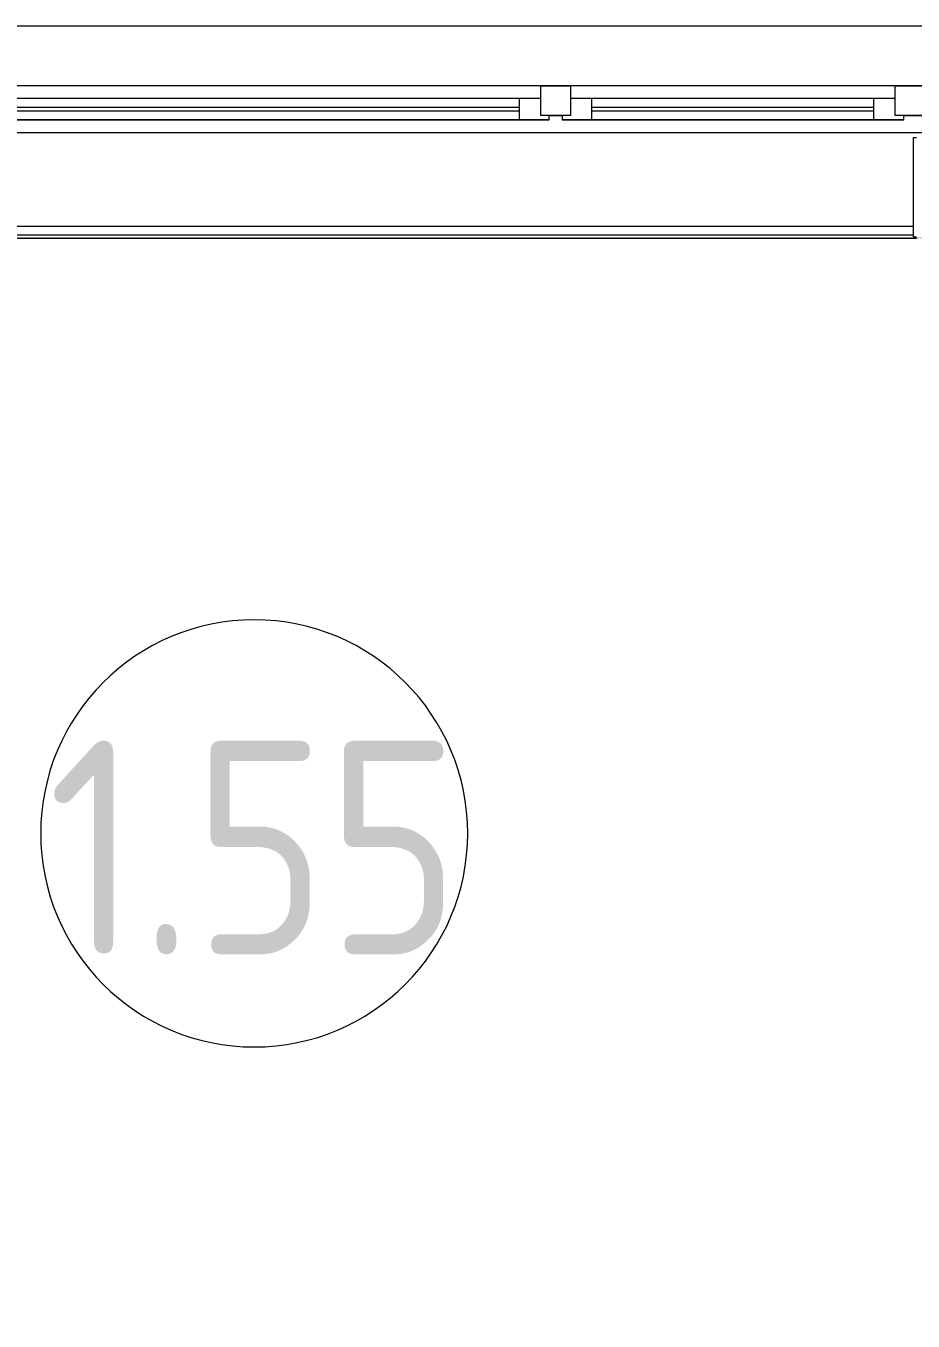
# Model space of a CAD drawing. Header units: millimetres. Extents: x -213547 to 415037, y -3642 to 106956.
# Drawn here: x 78309 to 80387, y 103504 to 106536 of the extents above; entities that cross this region are included whole.
import ezdxf

# ---------------------------------------------------------------- set-up
doc = ezdxf.new("R2010")
doc.units = ezdxf.units.MM
for name, color, linetype, lineweight in [('A-AREA-IDEN', 7, 'Continuous', 9), ('A-GLAZ', 7, 'Continuous', 9), ('A-GLAZ-1', 7, 'Continuous', 5), ('A-WALL', 7, 'Continuous', 5), ('I-WALL', 7, 'Continuous', 5)]:
    doc.layers.add(name, color=color, linetype=linetype, lineweight=lineweight)
doc.layers.add('A-AREA-PATT-1', color=7, linetype='Continuous', lineweight=5, true_color=0xa5bae0, transparency=1)
doc.layers.add('A-WALL-1', color=9, linetype='Continuous', lineweight=5, true_color=0x808080)
doc.layers.add('A-WALL-FNSH-1', color=9, linetype='Continuous', lineweight=5, true_color=0x808080)
doc.styles.add('GOST Common', font='', dxfattribs={"width": 0.9, "height": 500})
doc.styles.get('GOST Common').set_extended_font_data('GOST Common')

# ---------------------------------------------------------------- blocks, each defined once
blk = doc.blocks.new('120_Окно_СКБ_2Ст - 120_Окно_СКБ_2Ст 3100х2500 _мал_створка слева_ 2-19089248-Объем проектирования 1 этажа')
at = {"layer": 'A-GLAZ'}
for p, q in [((-1550, -75), (-1550, -5)), ((-1550, -5), (-1480, -5)), ((-1480, -5), (-1480, -75)), ((650, -75), (650, -5)), ((650, -5), (720, -5)), ((720, -5), (720, -75)), ((1480, -75), (1480, -5)), ((1480, -5), (1550, -5)), ((1550, -5), (1550, -75)), ((650, -35), (-1480, -35)), ((-1480, -35), (-1480, -75)), ((-1430, -85), (-1430, -35)), ((600, -85), (600, -35)), ((650, -75), (650, -35)), ((1480, -35), (720, -35)), ((720, -35), (720, -75)), ((770, -85), (770, -35)), ((1430, -85), (1430, -35)), ((1480, -75), (1480, -35)), ((-1480, -75), (-1550, -75)), ((-1480, -75), (-1500, -75)), ((-1500, -75), (-1500, -85)), ((-1500, -85), (670, -85)), ((670, -85), (-1500, -85)), ((720, -75), (650, -75)), ((670, -75), (650, -75)), ((670, -85), (670, -75)), ((720, -75), (700, -75)), ((700, -75), (700, -85)), ((700, -85), (1500, -85)), ((1500, -85), (700, -85)), ((1550, -75), (1480, -75)), ((1500, -75), (1480, -75)), ((1500, -85), (1500, -75))]:
    blk.add_line(p, q, dxfattribs=at)
at = {"layer": 'A-GLAZ-1'}
for p, q in [((1550, -5), (-1550, -5)), ((-1430, -55), (600, -55)), ((770, -55), (1430, -55)), ((-1550, -75), (-1500, -75)), ((600, -65), (-1430, -65)), ((670, -75), (700, -75)), ((1430, -65), (770, -65)), ((1500, -75), (1550, -75))]:
    blk.add_line(p, q, dxfattribs=at)
blk = doc.blocks.new('Марка_Помещения - Номер-25198446-Объем проектирования 1 этажа')
at = {"layer": 'A-AREA-IDEN'}
for start, end in [(360, 180), (180, 360)]:
    blk.add_arc((0, 0), 2.5, start, end, dxfattribs=at)
blk = doc.blocks.new('1floor')
at = {"layer": 'A-AREA-PATT-1'}
blk.add_hatch(color=256, dxfattribs=at).paths.add_polyline_path([(80136.7, 22824), (80626, 22824), (80626, 26856), (77274, 26856), (77274, 22824), (77350, 22824), (77350, 22828), (77278, 22828), (77278, 24720), (77300, 24720), (77300, 24800), (77278, 24800), (77278, 25500), (77300, 25500), (77300, 25580), (77278, 25580), (77278, 26852), (80622, 26852), (80622, 22828), (78450, 22828), (78450, 22824), (79614.9, 22824)])
at = {"layer": 'A-WALL'}
blk.add_line((77250, 27350), (80350, 27350), dxfattribs=at)
at = {"layer": 'A-WALL-1'}
blk.add_line((77270, 27100), (84970, 27100), dxfattribs=at)
at = {"layer": 'A-WALL-FNSH-1'}
for p, q in [((80330, 27088), (80322, 27088)), ((80322, 27088), (80322, 26856)), ((80322, 26856), (80330, 26856))]:
    blk.add_line(p, q, dxfattribs=at)
at = {"layer": 'I-WALL'}
for p, q in [((77270, 27100), (80350, 27100)), ((80322, 26880), (77278, 26880)), ((80322, 26860), (77278, 26860)), ((80330, 26852), (77278, 26852))]:
    blk.add_line(p, q, dxfattribs=at)
at = {"layer": 'A-AREA-IDEN', "xscale": 199.9999999999999, "yscale": 199.9999999999999, "zscale": 199.9999999999999}
blk.add_blockref('Марка_Помещения - Номер-25198446-Объем проектирования 1 этажа', (78779.2, 25459.4), dxfattribs=at)
at = {"layer": 'A-GLAZ', "color": 3}
blk.add_blockref('120_Окно_СКБ_2Ст - 120_Окно_СКБ_2Ст 3100х2500 _мал_створка слева_ 2-19089248-Объем проектирования 1 этажа', (78800, 27215), dxfattribs=at)
at = {"layer": 'A-AREA-IDEN', "insert": (78295.5, 25676.5), "char_height": 500, "width": 1212.151, "attachment_point": 1, "style": 'GOST Common'}
blk.add_mtext('1.55', dxfattribs=at)

msp = doc.modelspace()

# ---------------------------------------------------------------- block references
msp.add_blockref('1floor', (64.7, 79186.1))

doc.saveas('drawing.dxf')
